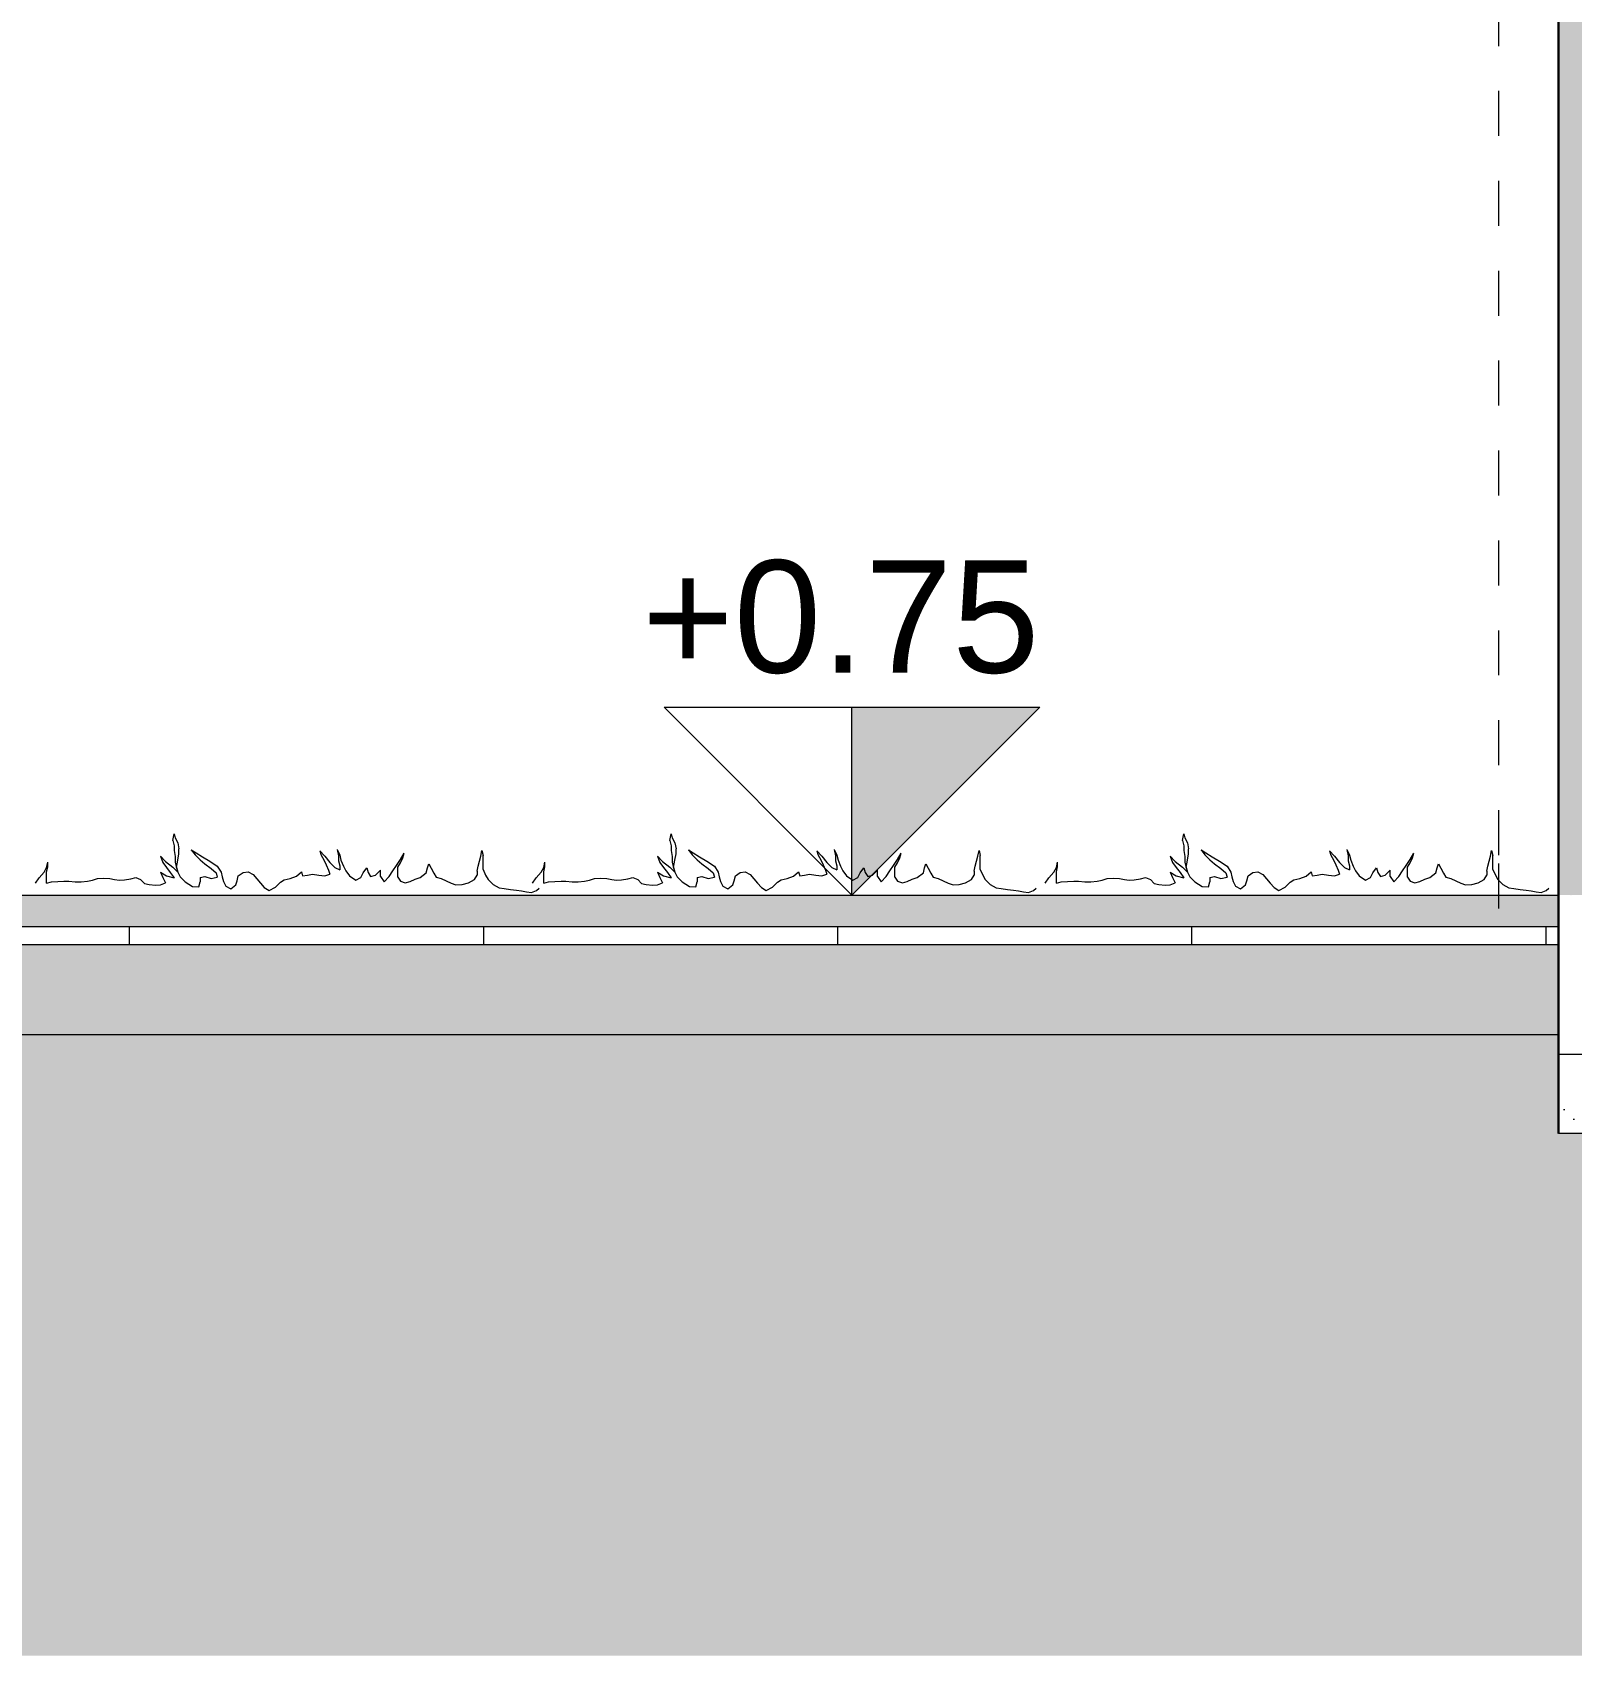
# Model space of a CAD drawing. Header units: millimetres. Extents: x -19 to 261, y -91 to 25.
# Drawn here: x 222.253 to 225.676, y -22.944 to -19.333 of the extents above; entities that cross this region are included whole.
import ezdxf

# ---------------------------------------------------------------- set-up
doc = ezdxf.new("R2010")
doc.units = ezdxf.units.MM
doc.linetypes.add('ACAD_ISO14W100_S12', pattern=[0.06, 0, -0.03, 0, -0.03])
doc.linetypes.add('TRATTEGGIATA_S4', pattern=[0.01, 0, -0.01])
doc.layers.add('XR$3$STANDARD_1', color=7, linetype='Continuous', lineweight=18, true_color=0x000000)
doc.styles.add('ARIAL', font='arial.ttf')
pattern_1 = [(135, (0, 0), (-0.2828427, -0.2828427), []), (135, (-0.14142, -0.14142), (-0.2828427, -0.2828427), [0, -0.03, 0, -0.03])]
pattern_2 = [(45, (0, 0), (-14.1421, 14.1421), []), (135, (0, 0), (-14.1421, -14.1421), [])]

# ---------------------------------------------------------------- blocks, each defined once
blk = doc.blocks.new('ELEMENTO_RETINO_0')
at = {"layer": 'XR$3$STANDARD_1', "color": 18, "lineweight": 18, "true_color": 0x000000}
for p, q in [((224.8105, -21.1309), (224.8132, -21.1161)), ((224.8132, -21.1161), (224.816, -21.1251)), ((224.8105, -21.1309), (224.8132, -21.1429)), ((224.8132, -21.1429), (224.8132, -21.1531)), ((224.8132, -21.1531), (224.816, -21.1661)), ((224.816, -21.1251), (224.8215, -21.1359)), ((224.8215, -21.1359), (224.8242, -21.1495)), ((224.8242, -21.1605), (224.8242, -21.1495)), ((224.8517, -21.1517), (224.8627, -21.1583)), ((224.8517, -21.1517), (224.86, -21.1623)), ((224.8627, -21.1583), (224.8765, -21.1667)), ((225.1377, -21.1535), (225.1487, -21.1659)), ((225.1377, -21.1535), (225.1405, -21.1631)), ((225.1762, -21.1507), (225.1817, -21.1633)), ((225.1762, -21.1507), (225.179, -21.1649)), ((225.3165, -21.1727), (225.3247, -21.1591)), ((225.322, -21.1693), (225.3247, -21.1591)), ((225.4952, -21.1659), (225.498, -21.1529)), ((225.498, -21.1529), (225.5007, -21.1643)), ((224.5245, -21.2015), (224.53, -21.1911)), ((224.53, -21.1911), (224.5327, -21.1791)), ((224.53, -21.2007), (224.5327, -21.1889)), ((224.5327, -21.1889), (224.5327, -21.1791)), ((224.783, -21.1659), (224.794, -21.1777)), ((224.783, -21.1659), (224.7885, -21.1795)), ((224.7885, -21.1795), (224.7967, -21.1909)), ((224.794, -21.1777), (224.8105, -21.1901)), ((224.7967, -21.1909), (224.805, -21.2021)), ((224.8105, -21.1901), (224.8215, -21.2009)), ((224.816, -21.1661), (224.816, -21.1787)), ((224.816, -21.1787), (224.8187, -21.1913)), ((224.8187, -21.1907), (224.8215, -21.1747)), ((224.8187, -21.1907), (224.8215, -21.2015)), ((224.8187, -21.1913), (224.8215, -21.2009)), ((224.8215, -21.1747), (224.8242, -21.1605)), ((224.86, -21.1623), (224.871, -21.1737)), ((224.871, -21.1737), (224.882, -21.1827)), ((224.8765, -21.1667), (224.893, -21.1763)), ((224.882, -21.1827), (224.8957, -21.1927)), ((224.893, -21.1763), (224.9095, -21.1881)), ((224.8957, -21.1927), (224.9067, -21.2029)), ((224.9095, -21.1881), (224.9177, -21.2011)), ((225.1405, -21.1631), (225.146, -21.1739)), ((225.146, -21.1739), (225.1515, -21.1851)), ((225.1487, -21.1659), (225.1597, -21.1799)), ((225.1515, -21.1851), (225.157, -21.1965)), ((225.1597, -21.1799), (225.1707, -21.1907)), ((225.1707, -21.1907), (225.1817, -21.1963)), ((225.179, -21.1649), (225.179, -21.1757)), ((225.179, -21.1757), (225.1817, -21.1871)), ((225.1817, -21.1633), (225.1845, -21.1741)), ((225.1817, -21.1871), (225.1817, -21.1963)), ((225.1845, -21.1741), (225.19, -21.1877)), ((225.19, -21.1877), (225.1955, -21.1985)), ((225.234, -21.2027), (225.2422, -21.1917)), ((225.2422, -21.1917), (225.245, -21.2019)), ((225.3, -21.1985), (225.3082, -21.1865)), ((225.3082, -21.1865), (225.3165, -21.1727)), ((225.311, -21.1899), (225.3165, -21.1801)), ((225.311, -21.1997), (225.311, -21.1899)), ((225.3165, -21.1801), (225.322, -21.1693)), ((225.3742, -21.2029), (225.377, -21.1915)), ((225.377, -21.1915), (225.3797, -21.1825)), ((225.3797, -21.1825), (225.3852, -21.1921)), ((225.3852, -21.1921), (225.3907, -21.2033)), ((225.487, -21.1991), (225.4897, -21.1877)), ((225.4897, -21.1877), (225.4925, -21.1763)), ((225.4925, -21.1763), (225.4952, -21.1659)), ((225.5007, -21.1745), (225.5007, -21.1643)), ((225.5007, -21.1847), (225.5007, -21.1745)), ((225.5007, -21.1955), (225.5007, -21.1847)), ((225.5007, -21.1955), (225.5062, -21.2079)), ((224.5052, -21.2255), (224.5135, -21.2141)), ((224.5135, -21.2141), (224.5245, -21.2015)), ((224.53, -21.2133), (224.53, -21.2007)), ((224.53, -21.2253), (224.53, -21.2133)), ((224.53, -21.2253), (224.541, -21.2229)), ((224.541, -21.2229), (224.5547, -21.2221)), ((224.5547, -21.2221), (224.5685, -21.2215)), ((224.5685, -21.2215), (224.5795, -21.2213)), ((224.5795, -21.2213), (224.5932, -21.2225)), ((224.5932, -21.2225), (224.607, -21.2223)), ((224.607, -21.2223), (224.6207, -21.2215)), ((224.6207, -21.2215), (224.6317, -21.2191)), ((224.6317, -21.2191), (224.6427, -21.2151)), ((224.6427, -21.2151), (224.6565, -21.2143)), ((224.6565, -21.2143), (224.6702, -21.2149)), ((224.6702, -21.2149), (224.6812, -21.2175)), ((224.6812, -21.2175), (224.6922, -21.2191)), ((224.6922, -21.2191), (224.7032, -21.2185)), ((224.7032, -21.2185), (224.717, -21.2161)), ((224.717, -21.2161), (224.728, -21.2131)), ((224.728, -21.2131), (224.739, -21.2171)), ((224.739, -21.2171), (224.7472, -21.2261)), ((224.7472, -21.2261), (224.7582, -21.2287)), ((224.7582, -21.2287), (224.772, -21.2299)), ((224.772, -21.2299), (224.783, -21.2291)), ((224.783, -21.2013), (224.7967, -21.2091)), ((224.783, -21.2013), (224.7885, -21.2131)), ((224.783, -21.2291), (224.794, -21.2245)), ((224.7885, -21.2131), (224.794, -21.2245)), ((224.7967, -21.2091), (224.8132, -21.2135)), ((224.805, -21.2021), (224.8132, -21.2135)), ((224.8215, -21.2015), (224.827, -21.2117)), ((224.827, -21.2117), (224.838, -21.2229)), ((224.838, -21.2229), (224.8545, -21.2331)), ((224.8682, -21.2335), (224.871, -21.2227)), ((224.871, -21.2129), (224.882, -21.2111)), ((224.871, -21.2129), (224.871, -21.2227)), ((224.882, -21.2111), (224.8957, -21.2149)), ((224.8957, -21.2149), (224.9095, -21.2119)), ((224.9067, -21.2029), (224.9095, -21.2119)), ((224.9177, -21.2011), (224.9205, -21.2113)), ((224.9205, -21.2113), (224.9232, -21.2221)), ((224.9232, -21.2221), (224.9287, -21.2323)), ((224.9397, -21.2379), (224.9507, -21.2293)), ((224.9507, -21.2293), (224.9535, -21.2201)), ((224.9535, -21.2201), (224.9562, -21.2093)), ((224.9562, -21.2093), (224.9672, -21.2017)), ((224.9672, -21.2017), (224.9782, -21.2005)), ((224.9782, -21.2005), (224.9892, -21.2061)), ((224.9892, -21.2061), (224.9975, -21.2163)), ((224.9975, -21.2163), (225.0057, -21.2253)), ((225.0057, -21.2253), (225.014, -21.2355)), ((225.0387, -21.2347), (225.0497, -21.2237)), ((225.0497, -21.2237), (225.058, -21.2185)), ((225.058, -21.2185), (225.0717, -21.2155)), ((225.0717, -21.2155), (225.0855, -21.2097)), ((225.0855, -21.2097), (225.0965, -21.2005)), ((225.0965, -21.2005), (225.0992, -21.2095)), ((225.0992, -21.2095), (225.1102, -21.2077)), ((225.1102, -21.2077), (225.1212, -21.2059)), ((225.1212, -21.2059), (225.135, -21.2075)), ((225.135, -21.2075), (225.1487, -21.2091)), ((225.1487, -21.2091), (225.1597, -21.2057)), ((225.157, -21.1965), (225.1597, -21.2057)), ((225.1955, -21.1985), (225.2037, -21.2091)), ((225.2037, -21.2091), (225.2175, -21.2187)), ((225.2175, -21.2187), (225.2285, -21.2129)), ((225.2285, -21.2129), (225.234, -21.2027)), ((225.245, -21.2019), (225.2505, -21.2111)), ((225.2505, -21.2111), (225.2615, -21.2075)), ((225.2615, -21.2075), (225.2725, -21.1965)), ((225.2725, -21.2107), (225.2725, -21.1965)), ((225.2725, -21.2107), (225.2807, -21.2227)), ((225.2807, -21.2227), (225.2917, -21.2111)), ((225.2917, -21.2111), (225.3, -21.1985)), ((225.311, -21.2121), (225.311, -21.1997)), ((225.311, -21.2121), (225.3165, -21.2211)), ((225.3165, -21.2211), (225.3275, -21.2245)), ((225.3275, -21.2245), (225.3385, -21.2221)), ((225.3385, -21.2221), (225.3495, -21.2169)), ((225.3495, -21.2169), (225.3605, -21.2127)), ((225.3605, -21.2127), (225.3742, -21.2029)), ((225.3907, -21.2033), (225.3962, -21.2125)), ((225.3962, -21.2125), (225.4072, -21.2151)), ((225.4072, -21.2151), (225.4182, -21.2207)), ((225.4182, -21.2207), (225.4292, -21.2257)), ((225.4292, -21.2257), (225.4402, -21.2291)), ((225.4402, -21.2291), (225.454, -21.2285)), ((225.454, -21.2285), (225.4677, -21.2249)), ((225.4677, -21.2249), (225.4815, -21.2173)), ((225.4815, -21.2173), (225.487, -21.2081)), ((225.487, -21.1991), (225.487, -21.2081)), ((225.5062, -21.2079), (225.5117, -21.2171)), ((225.5117, -21.2171), (225.5227, -21.2283)), ((225.5227, -21.2283), (225.5365, -21.2357)), ((224.8545, -21.2331), (224.8682, -21.2335)), ((224.9287, -21.2323), (224.9397, -21.2379)), ((225.014, -21.2355), (225.025, -21.2421)), ((225.025, -21.2421), (225.0387, -21.2347)), ((225.5365, -21.2357), (225.5475, -21.2377)), ((225.5475, -21.2377), (225.5612, -21.2399)), ((225.5612, -21.2399), (225.575, -21.2415)), ((225.575, -21.2415), (225.586, -21.2425)), ((225.586, -21.2425), (225.597, -21.2447)), ((225.597, -21.2447), (225.608, -21.2463)), ((225.608, -21.2463), (225.619, -21.2417)), ((225.619, -21.2417), (225.6252, -21.237))]:
    blk.add_line(p, q, dxfattribs=at)
blk = doc.blocks.new('ELEMENTO_RETINO_1')
at = {"layer": 'XR$3$STANDARD_1', "color": 18, "lineweight": 18, "true_color": 0x000000}
for p, q in [((223.6705, -21.1309), (223.6732, -21.1161)), ((223.6732, -21.1161), (223.676, -21.1251)), ((223.6705, -21.1309), (223.6732, -21.1429)), ((223.6732, -21.1429), (223.6732, -21.1531)), ((223.6732, -21.1531), (223.676, -21.1661)), ((223.676, -21.1251), (223.6815, -21.1359)), ((223.6815, -21.1359), (223.6842, -21.1495)), ((223.6842, -21.1605), (223.6842, -21.1495)), ((223.7117, -21.1517), (223.7227, -21.1583)), ((223.7117, -21.1517), (223.72, -21.1623)), ((223.7227, -21.1583), (223.7365, -21.1667)), ((223.9977, -21.1535), (224.0087, -21.1659)), ((223.9977, -21.1535), (224.0005, -21.1631)), ((224.0362, -21.1507), (224.0417, -21.1633)), ((224.0362, -21.1507), (224.039, -21.1649)), ((224.1765, -21.1727), (224.1847, -21.1591)), ((224.182, -21.1693), (224.1847, -21.1591)), ((224.3552, -21.1659), (224.358, -21.1529)), ((224.358, -21.1529), (224.3607, -21.1643)), ((223.3845, -21.2015), (223.39, -21.1911)), ((223.39, -21.1911), (223.3927, -21.1791)), ((223.39, -21.2007), (223.3927, -21.1889)), ((223.3927, -21.1889), (223.3927, -21.1791)), ((223.643, -21.1659), (223.654, -21.1777)), ((223.643, -21.1659), (223.6485, -21.1795)), ((223.6485, -21.1795), (223.6567, -21.1909)), ((223.654, -21.1777), (223.6705, -21.1901)), ((223.6567, -21.1909), (223.665, -21.2021)), ((223.6705, -21.1901), (223.6815, -21.2009)), ((223.676, -21.1661), (223.676, -21.1787)), ((223.676, -21.1787), (223.6787, -21.1913)), ((223.6787, -21.1907), (223.6815, -21.1747)), ((223.6787, -21.1907), (223.6815, -21.2015)), ((223.6787, -21.1913), (223.6815, -21.2009)), ((223.6815, -21.1747), (223.6842, -21.1605)), ((223.72, -21.1623), (223.731, -21.1737)), ((223.731, -21.1737), (223.742, -21.1827)), ((223.7365, -21.1667), (223.753, -21.1763)), ((223.742, -21.1827), (223.7557, -21.1927)), ((223.753, -21.1763), (223.7695, -21.1881)), ((223.7557, -21.1927), (223.7667, -21.2029)), ((223.7695, -21.1881), (223.7777, -21.2011)), ((224.0005, -21.1631), (224.006, -21.1739)), ((224.006, -21.1739), (224.0115, -21.1851)), ((224.0087, -21.1659), (224.0197, -21.1799)), ((224.0115, -21.1851), (224.017, -21.1965)), ((224.0197, -21.1799), (224.0307, -21.1907)), ((224.0307, -21.1907), (224.0417, -21.1963)), ((224.039, -21.1649), (224.039, -21.1757)), ((224.039, -21.1757), (224.0417, -21.1871)), ((224.0417, -21.1633), (224.0445, -21.1741)), ((224.0417, -21.1871), (224.0417, -21.1963)), ((224.0445, -21.1741), (224.05, -21.1877)), ((224.05, -21.1877), (224.0555, -21.1985)), ((224.094, -21.2027), (224.1022, -21.1917)), ((224.1022, -21.1917), (224.105, -21.2019)), ((224.16, -21.1985), (224.1682, -21.1865)), ((224.1682, -21.1865), (224.1765, -21.1727)), ((224.171, -21.1899), (224.1765, -21.1801)), ((224.171, -21.1997), (224.171, -21.1899)), ((224.1765, -21.1801), (224.182, -21.1693)), ((224.2342, -21.2029), (224.237, -21.1915)), ((224.237, -21.1915), (224.2397, -21.1825)), ((224.2397, -21.1825), (224.2452, -21.1921)), ((224.2452, -21.1921), (224.2507, -21.2033)), ((224.347, -21.1991), (224.3497, -21.1877)), ((224.3497, -21.1877), (224.3525, -21.1763)), ((224.3525, -21.1763), (224.3552, -21.1659)), ((224.3607, -21.1745), (224.3607, -21.1643)), ((224.3607, -21.1847), (224.3607, -21.1745)), ((224.3607, -21.1955), (224.3607, -21.1847)), ((224.3607, -21.1955), (224.3662, -21.2079)), ((223.3652, -21.2255), (223.3735, -21.2141)), ((223.3735, -21.2141), (223.3845, -21.2015)), ((223.39, -21.2133), (223.39, -21.2007)), ((223.39, -21.2253), (223.39, -21.2133)), ((223.39, -21.2253), (223.401, -21.2229)), ((223.401, -21.2229), (223.4147, -21.2221)), ((223.4147, -21.2221), (223.4285, -21.2215)), ((223.4285, -21.2215), (223.4395, -21.2213)), ((223.4395, -21.2213), (223.4532, -21.2225)), ((223.4532, -21.2225), (223.467, -21.2223)), ((223.467, -21.2223), (223.4807, -21.2215)), ((223.4807, -21.2215), (223.4917, -21.2191)), ((223.4917, -21.2191), (223.5027, -21.2151)), ((223.5027, -21.2151), (223.5165, -21.2143)), ((223.5165, -21.2143), (223.5302, -21.2149)), ((223.5302, -21.2149), (223.5412, -21.2175)), ((223.5412, -21.2175), (223.5522, -21.2191)), ((223.5522, -21.2191), (223.5632, -21.2185)), ((223.5632, -21.2185), (223.577, -21.2161)), ((223.577, -21.2161), (223.588, -21.2131)), ((223.588, -21.2131), (223.599, -21.2171)), ((223.599, -21.2171), (223.6072, -21.2261)), ((223.6072, -21.2261), (223.6182, -21.2287)), ((223.6182, -21.2287), (223.632, -21.2299)), ((223.632, -21.2299), (223.643, -21.2291)), ((223.643, -21.2013), (223.6567, -21.2091)), ((223.643, -21.2013), (223.6485, -21.2131)), ((223.643, -21.2291), (223.654, -21.2245)), ((223.6485, -21.2131), (223.654, -21.2245)), ((223.6567, -21.2091), (223.6732, -21.2135)), ((223.665, -21.2021), (223.6732, -21.2135)), ((223.6815, -21.2015), (223.687, -21.2117)), ((223.687, -21.2117), (223.698, -21.2229)), ((223.698, -21.2229), (223.7145, -21.2331)), ((223.7282, -21.2335), (223.731, -21.2227)), ((223.731, -21.2129), (223.742, -21.2111)), ((223.731, -21.2129), (223.731, -21.2227)), ((223.742, -21.2111), (223.7557, -21.2149)), ((223.7557, -21.2149), (223.7695, -21.2119)), ((223.7667, -21.2029), (223.7695, -21.2119)), ((223.7777, -21.2011), (223.7805, -21.2113)), ((223.7805, -21.2113), (223.7832, -21.2221)), ((223.7832, -21.2221), (223.7887, -21.2323)), ((223.7997, -21.2379), (223.8107, -21.2293)), ((223.8107, -21.2293), (223.8135, -21.2201)), ((223.8135, -21.2201), (223.8162, -21.2093)), ((223.8162, -21.2093), (223.8272, -21.2017)), ((223.8272, -21.2017), (223.8382, -21.2005)), ((223.8382, -21.2005), (223.8492, -21.2061)), ((223.8492, -21.2061), (223.8575, -21.2163)), ((223.8575, -21.2163), (223.8657, -21.2253)), ((223.8657, -21.2253), (223.874, -21.2355)), ((223.8987, -21.2347), (223.9097, -21.2237)), ((223.9097, -21.2237), (223.918, -21.2185)), ((223.918, -21.2185), (223.9317, -21.2155)), ((223.9317, -21.2155), (223.9455, -21.2097)), ((223.9455, -21.2097), (223.9565, -21.2005)), ((223.9565, -21.2005), (223.9592, -21.2095)), ((223.9592, -21.2095), (223.9702, -21.2077)), ((223.9702, -21.2077), (223.9812, -21.2059)), ((223.9812, -21.2059), (223.995, -21.2075)), ((223.995, -21.2075), (224.0087, -21.2091)), ((224.0087, -21.2091), (224.0197, -21.2057)), ((224.017, -21.1965), (224.0197, -21.2057)), ((224.0555, -21.1985), (224.0637, -21.2091)), ((224.0637, -21.2091), (224.0775, -21.2187)), ((224.0775, -21.2187), (224.0885, -21.2129)), ((224.0885, -21.2129), (224.094, -21.2027)), ((224.105, -21.2019), (224.1105, -21.2111)), ((224.1105, -21.2111), (224.1215, -21.2075)), ((224.1215, -21.2075), (224.1325, -21.1965)), ((224.1325, -21.2107), (224.1325, -21.1965)), ((224.1325, -21.2107), (224.1407, -21.2227)), ((224.1407, -21.2227), (224.1517, -21.2111)), ((224.1517, -21.2111), (224.16, -21.1985)), ((224.171, -21.2121), (224.171, -21.1997)), ((224.171, -21.2121), (224.1765, -21.2211)), ((224.1765, -21.2211), (224.1875, -21.2245)), ((224.1875, -21.2245), (224.1985, -21.2221)), ((224.1985, -21.2221), (224.2095, -21.2169)), ((224.2095, -21.2169), (224.2205, -21.2127)), ((224.2205, -21.2127), (224.2342, -21.2029)), ((224.2507, -21.2033), (224.2562, -21.2125)), ((224.2562, -21.2125), (224.2672, -21.2151)), ((224.2672, -21.2151), (224.2782, -21.2207)), ((224.2782, -21.2207), (224.2892, -21.2257)), ((224.2892, -21.2257), (224.3002, -21.2291)), ((224.3002, -21.2291), (224.314, -21.2285)), ((224.314, -21.2285), (224.3277, -21.2249)), ((224.3277, -21.2249), (224.3415, -21.2173)), ((224.3415, -21.2173), (224.347, -21.2081)), ((224.347, -21.1991), (224.347, -21.2081)), ((224.3662, -21.2079), (224.3717, -21.2171)), ((224.3717, -21.2171), (224.3827, -21.2283)), ((224.3827, -21.2283), (224.3965, -21.2357)), ((223.7145, -21.2331), (223.7282, -21.2335)), ((223.7887, -21.2323), (223.7997, -21.2379)), ((223.874, -21.2355), (223.885, -21.2421)), ((223.885, -21.2421), (223.8987, -21.2347)), ((224.3965, -21.2357), (224.4075, -21.2377)), ((224.4075, -21.2377), (224.4212, -21.2399)), ((224.4212, -21.2399), (224.435, -21.2415)), ((224.435, -21.2415), (224.446, -21.2425)), ((224.446, -21.2425), (224.457, -21.2447)), ((224.457, -21.2447), (224.468, -21.2463)), ((224.468, -21.2463), (224.479, -21.2417)), ((224.479, -21.2417), (224.4852, -21.237))]:
    blk.add_line(p, q, dxfattribs=at)
blk = doc.blocks.new('ELEMENTO_RETINO_2')
at = {"layer": 'XR$3$STANDARD_1', "color": 18, "lineweight": 18, "true_color": 0x000000}
for p, q in [((222.5652, -21.1309), (222.5679, -21.1161)), ((222.5679, -21.1161), (222.5707, -21.1251)), ((222.5652, -21.1309), (222.5679, -21.1429)), ((222.5679, -21.1429), (222.5679, -21.1531)), ((222.5679, -21.1531), (222.5707, -21.1661)), ((222.5707, -21.1251), (222.5762, -21.1359)), ((222.5762, -21.1359), (222.5789, -21.1495)), ((222.5789, -21.1605), (222.5789, -21.1495)), ((222.6064, -21.1517), (222.6174, -21.1583)), ((222.6064, -21.1517), (222.6147, -21.1623)), ((222.6174, -21.1583), (222.6312, -21.1667)), ((222.8924, -21.1535), (222.9034, -21.1659)), ((222.8924, -21.1535), (222.8952, -21.1631)), ((222.9309, -21.1507), (222.9364, -21.1633)), ((222.9309, -21.1507), (222.9337, -21.1649)), ((223.0712, -21.1727), (223.0794, -21.1591)), ((223.0767, -21.1693), (223.0794, -21.1591)), ((223.2499, -21.1659), (223.2527, -21.1529)), ((223.2527, -21.1529), (223.2554, -21.1643)), ((222.2792, -21.2015), (222.2847, -21.1911)), ((222.2847, -21.1911), (222.2874, -21.1791)), ((222.2847, -21.2007), (222.2874, -21.1889)), ((222.2874, -21.1889), (222.2874, -21.1791)), ((222.5377, -21.1659), (222.5487, -21.1777)), ((222.5377, -21.1659), (222.5432, -21.1795)), ((222.5432, -21.1795), (222.5514, -21.1909)), ((222.5487, -21.1777), (222.5652, -21.1901)), ((222.5514, -21.1909), (222.5597, -21.2021)), ((222.5652, -21.1901), (222.5762, -21.2009)), ((222.5707, -21.1661), (222.5707, -21.1787)), ((222.5707, -21.1787), (222.5734, -21.1913)), ((222.5734, -21.1907), (222.5762, -21.1747)), ((222.5734, -21.1907), (222.5762, -21.2015)), ((222.5734, -21.1913), (222.5762, -21.2009)), ((222.5762, -21.1747), (222.5789, -21.1605)), ((222.6147, -21.1623), (222.6257, -21.1737)), ((222.6257, -21.1737), (222.6367, -21.1827)), ((222.6312, -21.1667), (222.6477, -21.1763)), ((222.6367, -21.1827), (222.6504, -21.1927)), ((222.6477, -21.1763), (222.6642, -21.1881)), ((222.6504, -21.1927), (222.6614, -21.2029)), ((222.6642, -21.1881), (222.6724, -21.2011)), ((222.8952, -21.1631), (222.9007, -21.1739)), ((222.9007, -21.1739), (222.9062, -21.1851)), ((222.9034, -21.1659), (222.9144, -21.1799)), ((222.9062, -21.1851), (222.9117, -21.1965)), ((222.9144, -21.1799), (222.9254, -21.1907)), ((222.9254, -21.1907), (222.9364, -21.1963)), ((222.9337, -21.1649), (222.9337, -21.1757)), ((222.9337, -21.1757), (222.9364, -21.1871)), ((222.9364, -21.1633), (222.9392, -21.1741)), ((222.9364, -21.1871), (222.9364, -21.1963)), ((222.9392, -21.1741), (222.9447, -21.1877)), ((222.9447, -21.1877), (222.9502, -21.1985)), ((222.9887, -21.2027), (222.9969, -21.1917)), ((222.9969, -21.1917), (222.9997, -21.2019)), ((223.0547, -21.1985), (223.0629, -21.1865)), ((223.0629, -21.1865), (223.0712, -21.1727)), ((223.0657, -21.1899), (223.0712, -21.1801)), ((223.0657, -21.1997), (223.0657, -21.1899)), ((223.0712, -21.1801), (223.0767, -21.1693)), ((223.1289, -21.2029), (223.1317, -21.1915)), ((223.1317, -21.1915), (223.1344, -21.1825)), ((223.1344, -21.1825), (223.1399, -21.1921)), ((223.1399, -21.1921), (223.1454, -21.2033)), ((223.2417, -21.1991), (223.2444, -21.1877)), ((223.2444, -21.1877), (223.2472, -21.1763)), ((223.2472, -21.1763), (223.2499, -21.1659)), ((223.2554, -21.1745), (223.2554, -21.1643)), ((223.2554, -21.1847), (223.2554, -21.1745)), ((223.2554, -21.1955), (223.2554, -21.1847)), ((223.2554, -21.1955), (223.2609, -21.2079)), ((222.2599, -21.2255), (222.2682, -21.2141)), ((222.2682, -21.2141), (222.2792, -21.2015)), ((222.2847, -21.2133), (222.2847, -21.2007)), ((222.2847, -21.2253), (222.2847, -21.2133)), ((222.2847, -21.2253), (222.2957, -21.2229)), ((222.2957, -21.2229), (222.3094, -21.2221)), ((222.3094, -21.2221), (222.3232, -21.2215)), ((222.3232, -21.2215), (222.3342, -21.2213)), ((222.3342, -21.2213), (222.3479, -21.2225)), ((222.3479, -21.2225), (222.3617, -21.2223)), ((222.3617, -21.2223), (222.3754, -21.2215)), ((222.3754, -21.2215), (222.3864, -21.2191)), ((222.3864, -21.2191), (222.3974, -21.2151)), ((222.3974, -21.2151), (222.4112, -21.2143)), ((222.4112, -21.2143), (222.4249, -21.2149)), ((222.4249, -21.2149), (222.4359, -21.2175)), ((222.4359, -21.2175), (222.4469, -21.2191)), ((222.4469, -21.2191), (222.4579, -21.2185)), ((222.4579, -21.2185), (222.4717, -21.2161)), ((222.4717, -21.2161), (222.4827, -21.2131)), ((222.4827, -21.2131), (222.4937, -21.2171)), ((222.4937, -21.2171), (222.5019, -21.2261)), ((222.5019, -21.2261), (222.5129, -21.2287)), ((222.5129, -21.2287), (222.5267, -21.2299)), ((222.5267, -21.2299), (222.5377, -21.2291)), ((222.5377, -21.2013), (222.5514, -21.2091)), ((222.5377, -21.2013), (222.5432, -21.2131)), ((222.5377, -21.2291), (222.5487, -21.2245)), ((222.5432, -21.2131), (222.5487, -21.2245)), ((222.5514, -21.2091), (222.5679, -21.2135)), ((222.5597, -21.2021), (222.5679, -21.2135)), ((222.5762, -21.2015), (222.5817, -21.2117)), ((222.5817, -21.2117), (222.5927, -21.2229)), ((222.5927, -21.2229), (222.6092, -21.2331)), ((222.6229, -21.2335), (222.6257, -21.2227)), ((222.6257, -21.2129), (222.6367, -21.2111)), ((222.6257, -21.2129), (222.6257, -21.2227)), ((222.6367, -21.2111), (222.6504, -21.2149)), ((222.6504, -21.2149), (222.6642, -21.2119)), ((222.6614, -21.2029), (222.6642, -21.2119)), ((222.6724, -21.2011), (222.6752, -21.2113)), ((222.6752, -21.2113), (222.6779, -21.2221)), ((222.6779, -21.2221), (222.6834, -21.2323)), ((222.6944, -21.2379), (222.7054, -21.2293)), ((222.7054, -21.2293), (222.7082, -21.2201)), ((222.7082, -21.2201), (222.7109, -21.2093)), ((222.7109, -21.2093), (222.7219, -21.2017)), ((222.7219, -21.2017), (222.7329, -21.2005)), ((222.7329, -21.2005), (222.7439, -21.2061)), ((222.7439, -21.2061), (222.7522, -21.2163)), ((222.7522, -21.2163), (222.7604, -21.2253)), ((222.7604, -21.2253), (222.7687, -21.2355)), ((222.7934, -21.2347), (222.8044, -21.2237)), ((222.8044, -21.2237), (222.8127, -21.2185)), ((222.8127, -21.2185), (222.8264, -21.2155)), ((222.8264, -21.2155), (222.8402, -21.2097)), ((222.8402, -21.2097), (222.8512, -21.2005)), ((222.8512, -21.2005), (222.8539, -21.2095)), ((222.8539, -21.2095), (222.8649, -21.2077)), ((222.8649, -21.2077), (222.8759, -21.2059)), ((222.8759, -21.2059), (222.8897, -21.2075)), ((222.8897, -21.2075), (222.9034, -21.2091)), ((222.9034, -21.2091), (222.9144, -21.2057)), ((222.9117, -21.1965), (222.9144, -21.2057)), ((222.9502, -21.1985), (222.9584, -21.2091)), ((222.9584, -21.2091), (222.9722, -21.2187)), ((222.9722, -21.2187), (222.9832, -21.2129)), ((222.9832, -21.2129), (222.9887, -21.2027)), ((222.9997, -21.2019), (223.0052, -21.2111)), ((223.0052, -21.2111), (223.0162, -21.2075)), ((223.0162, -21.2075), (223.0272, -21.1965)), ((223.0272, -21.2107), (223.0272, -21.1965)), ((223.0272, -21.2107), (223.0354, -21.2227)), ((223.0354, -21.2227), (223.0464, -21.2111)), ((223.0464, -21.2111), (223.0547, -21.1985)), ((223.0657, -21.2121), (223.0657, -21.1997)), ((223.0657, -21.2121), (223.0712, -21.2211)), ((223.0712, -21.2211), (223.0822, -21.2245)), ((223.0822, -21.2245), (223.0932, -21.2221)), ((223.0932, -21.2221), (223.1042, -21.2169)), ((223.1042, -21.2169), (223.1152, -21.2127)), ((223.1152, -21.2127), (223.1289, -21.2029)), ((223.1454, -21.2033), (223.1509, -21.2125)), ((223.1509, -21.2125), (223.1619, -21.2151)), ((223.1619, -21.2151), (223.1729, -21.2207)), ((223.1729, -21.2207), (223.1839, -21.2257)), ((223.1839, -21.2257), (223.1949, -21.2291)), ((223.1949, -21.2291), (223.2087, -21.2285)), ((223.2087, -21.2285), (223.2224, -21.2249)), ((223.2224, -21.2249), (223.2362, -21.2173)), ((223.2362, -21.2173), (223.2417, -21.2081)), ((223.2417, -21.1991), (223.2417, -21.2081)), ((223.2609, -21.2079), (223.2664, -21.2171)), ((223.2664, -21.2171), (223.2774, -21.2283)), ((223.2774, -21.2283), (223.2912, -21.2357)), ((222.6092, -21.2331), (222.6229, -21.2335)), ((222.6834, -21.2323), (222.6944, -21.2379)), ((222.7687, -21.2355), (222.7797, -21.2421)), ((222.7797, -21.2421), (222.7934, -21.2347)), ((223.2912, -21.2357), (223.3022, -21.2377)), ((223.3022, -21.2377), (223.3159, -21.2399)), ((223.3159, -21.2399), (223.3297, -21.2415)), ((223.3297, -21.2415), (223.3407, -21.2425)), ((223.3407, -21.2425), (223.3517, -21.2447)), ((223.3517, -21.2447), (223.3627, -21.2463)), ((223.3627, -21.2463), (223.3737, -21.2417)), ((223.3737, -21.2417), (223.3799, -21.237))]:
    blk.add_line(p, q, dxfattribs=at)

msp = doc.modelspace()

# ---------------------------------------------------------------- hatches: boundary and pattern name
at = {"layer": 'XR$3$STANDARD_1', "linetype": 'TRATTEGGIATA_S4', "lineweight": 5, "true_color": 0xadadad}
msp.add_hatch(color=253, dxfattribs=at).paths.add_polyline_path([(226.5053, -20.7683), (226.509, -20.77), (226.5053, -20.7616), (226.5009, -20.7512), (226.4986, -20.7408), (226.4957, -20.7296), (226.4942, -20.7184), (226.4927, -20.705), (226.4912, -20.6909), (226.4938, -20.6617), (226.4718, -20.6604), (226.4577, -20.6596), (226.445, -20.6596), (226.4301, -20.6581), (226.4115, -20.6552), (226.3929, -20.6537), (226.3803, -20.6499), (226.3654, -20.6432), (226.355, -20.6395), (226.3371, -20.6336), (226.3177, -20.6291), (226.3021, -20.6231), (226.2909, -20.6179), (226.279, -20.609), (226.2716, -20.5963), (226.2738, -20.5859), (226.2753, -20.5748), (226.2775, -20.5584), (226.2805, -20.5465), (226.285, -20.5234), (226.2872, -20.51), (226.2909, -20.4944), (226.2947, -20.4772), (226.2984, -20.4631), (226.3006, -20.4512), (226.3036, -20.4408), (226.3073, -20.4303), (226.314, -20.4125), (226.3177, -20.3998), (226.3207, -20.3894), (226.3282, -20.3656), (226.3326, -20.3485), (226.3371, -20.3336), (226.3408, -20.3224), (226.3453, -20.3068), (226.3505, -20.2919), (226.3557, -20.2777), (226.3594, -20.2666), (226.3617, -20.2547), (226.3631, -20.2427), (226.3631, -20.2271), (226.3527, -20.2167), (226.3497, -20.2055), (226.3505, -20.1936), (226.3512, -20.1795), (226.3535, -20.1579), (226.355, -20.143), (226.3572, -20.1259), (226.3594, -20.1117), (226.3624, -20.1006), (226.3661, -20.079), (226.3684, -20.0648), (226.3691, -20.0544), (226.3728, -20.0373), (226.3751, -20.0209), (226.3758, -20.0105), (226.3773, -19.9993), (226.3788, -19.9867), (226.3825, -19.9725), (226.3847, -19.9613), (226.3899, -19.9412), (226.3929, -19.9301), (226.3959, -19.9182), (226.4004, -19.9003), (226.4048, -19.8817), (226.4078, -19.8698), (226.4123, -19.8519), (226.4145, -19.837), (226.4182, -19.8244), (226.4234, -19.8058), (226.4294, -19.7886), (226.4331, -19.7752), (226.4398, -19.7641), (226.4473, -19.7499), (226.4577, -19.7417), (226.4696, -19.7403), (226.48, -19.7388), (226.4919, -19.7358), (226.5038, -19.7239), (226.515, -19.7135), (226.5269, -19.7053), (226.5254, -19.6948), (226.5292, -19.6837), (226.5418, -19.6755), (226.5493, -19.6621), (226.553, -19.6457), (226.5522, -19.6316), (226.5507, -19.6182), (226.55, -19.6025), (226.5493, -19.5921), (226.5507, -19.5802), (226.553, -19.5653), (226.5559, -19.5527), (226.5597, -19.5393), (226.5641, -19.5259), (226.5694, -19.5132), (226.5753, -19.5028), (226.5872, -19.4879), (226.5976, -19.4804), (226.6103, -19.4737), (226.6244, -19.4723), (226.6356, -19.4775), (226.6483, -19.4775), (226.6602, -19.4782), (226.6721, -19.479), (226.6855, -19.4819), (226.6981, -19.4834), (226.7123, -19.4857), (226.7234, -19.4879), (226.7339, -19.4946), (226.7421, -19.5058), (226.7495, -19.5214), (226.7547, -19.534), (226.7614, -19.5489), (226.7659, -19.5616), (226.7696, -19.575), (226.7718, -19.5862), (226.7733, -19.6085), (226.7733, -19.6189), (226.7718, -19.6338), (226.7696, -19.6457), (226.7666, -19.6591), (226.7637, -19.671), (226.7614, -19.6822), (226.7763, -19.6911), (226.7912, -19.6971), (226.8038, -19.6993), (226.8172, -19.6978), (226.8158, -19.709), (226.8098, -19.7194), (226.7972, -19.7313), (226.7972, -19.7455), (226.8091, -19.7574), (226.821, -19.7693), (226.8307, -19.7827), (226.8344, -19.7983), (226.8366, -19.8132), (226.8388, -19.8296), (226.8426, -19.8452), (226.8433, -19.8594), (226.8455, -19.872), (226.8463, -19.8847), (226.847, -19.8996), (226.8478, -19.9182), (226.8515, -19.9308), (226.8522, -19.9427), (226.8522, -19.974), (226.85, -19.9881), (226.8478, -20.0008), (226.8463, -20.0172), (226.8463, -20.0291), (226.847, -20.041), (226.85, -20.0529), (226.853, -20.0648), (226.8537, -20.0767), (226.8545, -20.0939), (226.8545, -20.1288), (226.8552, -20.1422), (226.8567, -20.1549), (226.8567, -20.169), (226.8537, -20.1914), (226.8493, -20.204), (226.8448, -20.2167), (226.8396, -20.2279), (226.8277, -20.2279), (226.8172, -20.2241), (226.8149, -20.2279), (226.802, -20.2279), (226.8292, -20.2569), (226.8381, -20.2681), (226.8396, -20.2829), (226.8381, -20.2941), (226.8329, -20.306), (226.8247, -20.3164), (226.8128, -20.3261), (226.8016, -20.3269), (226.7766, -20.3173), (226.783, -20.3492), (226.7837, -20.3619), (226.7837, -20.373), (226.783, -20.3924), (226.783, -20.4058), (226.7837, -20.4169), (226.7852, -20.4303), (226.789, -20.4422), (226.7934, -20.4571), (226.7964, -20.4757), (226.7986, -20.4877), (226.8046, -20.504), (226.8098, -20.5234), (226.8128, -20.5398), (226.8158, -20.5591), (226.8165, -20.5762), (226.8195, -20.5956), (226.8225, -20.6112), (226.8262, -20.6217), (226.8299, -20.6343), (226.8195, -20.6388), (226.8076, -20.6373), (226.7949, -20.638), (226.7785, -20.644), (226.7651, -20.6522), (226.7525, -20.6604), (226.7413, -20.6626), (226.732, -20.624), (226.7115, -20.6753), (226.7078, -20.6872), (226.7071, -20.6983), (226.7071, -20.7102), (226.7108, -20.7296), (226.713, -20.7452), (226.7138, -20.7557), (226.7145, -20.7661), (226.7197, -20.7817), (226.7197, -20.7959), (226.7212, -20.8122), (226.7212, -20.8286), (226.7197, -20.839), (226.719, -20.8547), (226.7167, -20.871), (226.7138, -20.8852), (226.7123, -20.8956), (226.7101, -20.912), (226.7071, -20.9284), (226.7026, -20.9433), (226.6989, -20.9581), (226.6959, -20.973), (226.6914, -20.9864), (226.6899, -20.9976), (226.6899, -21.014), (226.6937, -21.0274), (226.6967, -21.0385), (226.7004, -21.049), (226.7071, -21.0624), (226.713, -21.0728), (226.7227, -21.0869), (226.7287, -21.0973), (226.7354, -21.11), (226.7443, -21.1234), (226.7502, -21.1346), (226.7569, -21.1487), (226.7622, -21.1621), (226.7659, -21.1725), (226.7689, -21.1889), (226.7696, -21.2001), (226.7651, -21.2105), (226.7547, -21.2157), (226.7406, -21.2187), (226.7294, -21.2098), (226.7234, -21.1978), (226.7167, -21.183), (226.7078, -21.1725), (226.6974, -21.1606), (226.6855, -21.1487), (226.6743, -21.1368), (226.6691, -21.1264), (226.6639, -21.1145), (226.6602, -21.1033), (226.6564, -21.0906), (226.652, -21.0795), (226.6483, -21.0683), (226.6438, -21.0579), (226.6393, -21.0415), (226.6378, -21.0417), (226.6393, -21.0549), (226.6408, -21.0676), (226.6423, -21.081), (226.6438, -21.0966), (226.6453, -21.1093), (226.646, -21.1219), (226.6483, -21.1338), (226.6505, -21.145), (226.6535, -21.1621), (226.6512, -21.1733), (226.6453, -21.1867), (226.6326, -21.1993), (226.6222, -21.206), (226.6081, -21.2172), (226.5976, -21.2254), (226.585, -21.2321), (226.5731, -21.2351), (226.5612, -21.2261), (226.553, -21.215), (226.5552, -21.2045), (226.5612, -21.1941), (226.5694, -21.18), (226.5753, -21.1696), (226.5842, -21.1584), (226.5902, -21.1472), (226.5969, -21.1279), (226.5976, -21.1174), (226.5984, -21.107), (226.5984, -21.0862), (226.5976, -21.0735), (226.5932, -21.0594), (226.5902, -21.0467), (226.5865, -21.0341), (226.5835, -21.0229), (226.5798, -21.0102), (226.5761, -20.9983), (226.5733, -20.9853), (226.5701, -21.0043), (226.5701, -21.0289), (226.5671, -21.046), (226.5641, -21.0579), (226.5612, -21.0683), (226.5559, -21.0839), (226.5493, -21.107), (226.5485, -21.1204), (226.55, -21.1361), (226.5478, -21.1472), (226.5448, -21.1606), (226.544, -21.171), (226.5433, -21.1844), (226.5426, -21.1964), (226.5426, -21.2068), (226.5388, -21.2269), (226.5388, -21.2395), (226.5351, -21.2522), (227.3885, -21.2522), (227.3767, -21.2487), (227.3656, -21.2355), (227.3614, -21.2203), (227.3677, -21.2036), (227.3725, -21.1911), (227.3767, -21.1765), (227.3802, -21.1654), (227.3809, -21.148), (227.3781, -21.1342), (227.3767, -21.1203), (227.3767, -21.1092), (227.3774, -21.0974), (227.3774, -21.0765), (227.3781, -21.0578), (227.3781, -21.0266), (227.3788, -21.0106), (227.3795, -20.9918), (227.3802, -20.9731), (227.3802, -20.9057), (227.3809, -20.8842), (227.3809, -20.8474), (227.3795, -20.828), (227.3795, -20.8162), (227.3788, -20.8023), (227.3774, -20.7891), (227.3767, -20.7752), (227.3753, -20.7523), (227.3753, -20.7391), (227.3746, -20.7238), (227.3732, -20.7072), (227.3725, -20.6919), (227.3711, -20.6739), (227.3697, -20.6628), (227.3677, -20.6503), (227.3663, -20.6315), (227.3635, -20.6197), (227.3586, -20.601), (227.3552, -20.5801), (227.3524, -20.5676), (227.351, -20.5558), (227.3482, -20.5419), (227.3475, -20.5288), (227.3448, -20.5135), (227.3441, -20.5017), (227.3434, -20.485), (227.342, -20.4642), (227.3406, -20.4517), (227.3385, -20.4329), (227.3309, -20.4441), (227.3274, -20.4552), (227.326, -20.467), (227.3239, -20.4822), (227.3225, -20.4961), (227.3205, -20.5114), (227.3184, -20.5274), (227.317, -20.5475), (227.317, -20.5933), (227.3156, -20.6225), (227.3184, -20.6371), (227.3205, -20.6523), (227.3121, -20.6662), (227.3191, -20.6787), (227.3184, -20.6898), (227.3114, -20.7037), (227.3121, -20.7155), (227.317, -20.7343), (227.3205, -20.7523), (227.3225, -20.7662), (227.3225, -20.787), (227.3239, -20.8072), (227.3281, -20.819), (227.3357, -20.8301), (227.3482, -20.846), (227.3524, -20.8599), (227.3545, -20.8801), (227.3545, -20.8939), (227.351, -20.9085), (227.3461, -20.9252), (227.342, -20.9377), (227.3392, -20.9488), (227.3378, -20.9627), (227.3378, -20.9793), (227.3399, -20.9974), (227.3399, -21.0085), (227.3385, -21.0224), (227.3316, -21.0377), (227.3205, -21.0509), (227.308, -21.064), (227.2969, -21.0752), (227.2837, -21.0786), (227.2705, -21.0738), (227.2573, -21.0696), (227.2517, -21.0543), (227.2483, -21.039), (227.2469, -21.0224), (227.2469, -21.0057), (227.2462, -20.9911), (227.2469, -20.9766), (227.2483, -20.9599), (227.251, -20.9481), (227.2531, -20.9356), (227.258, -20.9182), (227.2615, -20.9044), (227.2621, -20.8849), (227.2628, -20.871), (227.2621, -20.8585), (227.2545, -20.8426), (227.2476, -20.8308), (227.2399, -20.819), (227.2323, -20.8044), (227.224, -20.7919), (227.2135, -20.7745), (227.2031, -20.7565), (227.1969, -20.7447), (227.1879, -20.7252), (227.1809, -20.7058), (227.1747, -20.6919), (227.1636, -20.6829), (227.1594, -20.6669), (227.1552, -20.6454), (227.1531, -20.6315), (227.1524, -20.6148), (227.1524, -20.5961), (227.1531, -20.5787), (227.1531, -20.5642), (227.1524, -20.544), (227.1504, -20.5294), (227.1504, -20.5142), (227.1497, -20.492), (227.1483, -20.4732), (227.1476, -20.4614), (227.1469, -20.4503), (227.1448, -20.4357), (227.1337, -20.4267), (227.1302, -20.4392), (227.1295, -20.451), (227.1177, -20.4385), (227.108, -20.4239), (227.1011, -20.4093), (227.1004, -20.3927), (227.1004, -20.3191), (227.0962, -20.2976), (227.092, -20.2795), (227.0893, -20.2649), (227.0865, -20.2538), (227.0844, -20.242), (227.083, -20.2247), (227.0823, -20.2129), (227.0823, -20.1816), (227.0837, -20.165), (227.0851, -20.1538), (227.0865, -20.1393), (227.0886, -20.1191), (227.09, -20.1004), (227.0927, -20.0858), (227.0948, -20.0698), (227.0976, -20.0587), (227.1011, -20.0379), (227.1038, -20.0199), (227.1045, -20.0087), (227.1073, -19.9872), (227.1094, -19.9733), (227.1122, -19.9567), (227.117, -19.9365), (227.1191, -19.9233), (227.1212, -19.9102), (227.1233, -19.8935), (227.1254, -19.8817), (227.1281, -19.8671), (227.1302, -19.8504), (227.1316, -19.8373), (227.1351, -19.822), (227.1379, -19.8067), (227.1413, -19.7907), (227.1448, -19.7776), (227.1511, -19.7595), (227.1622, -19.747), (227.1747, -19.7373), (227.1885, -19.7317), (227.2045, -19.7283), (227.2212, -19.7255), (227.2392, -19.722), (227.2524, -19.7185), (227.2684, -19.7151), (227.2809, -19.7123), (227.2927, -19.7012), (227.2982, -19.6894), (227.2864, -19.6852), (227.2753, -19.6894), (227.2601, -19.6928), (227.2469, -19.6942), (227.2385, -19.6824), (227.2351, -19.6699), (227.233, -19.6588), (227.226, -19.647), (227.2226, -19.6324), (227.2101, -19.6227), (227.2073, -19.6088), (227.2073, -19.595), (227.2108, -19.5838), (227.2156, -19.572), (227.2163, -19.5589), (227.217, -19.5471), (227.2212, -19.5346), (227.226, -19.5228), (227.226, -19.5109), (227.2226, -19.4985), (227.2219, -19.486), (227.2233, -19.4748), (227.2344, -19.4686), (227.2476, -19.463), (227.2587, -19.4623), (227.2656, -19.4603), (227.3003, -19.4526), (227.3114, -19.4471), (227.3246, -19.4415), (227.3475, -19.4415), (227.3607, -19.4485), (227.3725, -19.4596), (227.3864, -19.4748), (227.4024, -19.4915), (227.4107, -19.5089), (227.4149, -19.5214), (227.417, -19.5373), (227.4177, -19.5491), (227.4177, -19.5602), (227.417, -19.5727), (227.4121, -19.5852), (227.4045, -19.5984), (227.4024, -19.613), (227.4038, -19.6255), (227.4079, -19.6408), (227.41, -19.654), (227.4218, -19.6637), (227.4302, -19.6748), (227.4392, -19.6873), (227.4565, -19.6942), (227.4746, -19.697), (227.4892, -19.7005), (227.5017, -19.7005), (227.5149, -19.7019), (227.5294, -19.704), (227.5426, -19.7053), (227.5565, -19.7074), (227.5697, -19.7095), (227.5836, -19.7123), (227.5989, -19.7227), (227.6079, -19.7394), (227.6225, -19.7727), (227.6336, -19.7921), (227.6447, -19.8102), (227.6523, -19.8241), (227.6607, -19.8386), (227.669, -19.8588), (227.6752, -19.872), (227.6801, -19.8852), (227.6836, -19.897), (227.6905, -19.9171), (227.6995, -19.9393), (227.7065, -19.9553), (227.7141, -19.9699), (227.7204, -19.9844), (227.7204, -19.9997), (227.7113, -20.0178), (227.7009, -20.04), (227.6912, -20.058), (227.6822, -20.0719), (227.6738, -20.0865), (227.6648, -20.099), (227.653, -20.115), (227.6377, -20.1302), (227.6225, -20.1413), (227.6093, -20.1497), (227.5975, -20.1559), (227.5864, -20.1622), (227.5808, -20.1754), (227.5822, -20.192), (227.5836, -20.2045), (227.5857, -20.2156), (227.5891, -20.2351), (227.5933, -20.2545), (227.5954, -20.2691), (227.5982, -20.2871), (227.6002, -20.299), (227.6016, -20.3128), (227.5898, -20.3191), (227.5732, -20.3184), (227.5614, -20.3184), (227.5475, -20.308), (227.5412, -20.2962), (227.5343, -20.2823), (227.5274, -20.2663), (227.5253, -20.2524), (227.5211, -20.2392), (227.5239, -20.2524), (227.5253, -20.2635), (227.5274, -20.2795), (227.5294, -20.2906), (227.5301, -20.2949), (227.5298, -20.2947), (227.5357, -20.3302), (227.5357, -20.3823), (227.5343, -20.3975), (227.5329, -20.4093), (227.5294, -20.4253), (227.5267, -20.4392), (227.5246, -20.4503), (227.5225, -20.4649), (227.5204, -20.4788), (227.519, -20.4927), (227.5169, -20.5121), (227.5149, -20.5315), (227.5142, -20.5524), (227.5128, -20.5704), (227.5128, -20.5836), (227.5114, -20.5954), (227.5114, -20.6093), (227.5107, -20.6253), (227.5107, -20.7023), (227.51, -20.7155), (227.5086, -20.7294), (227.5058, -20.7509), (227.5044, -20.762), (227.5017, -20.7759), (227.4996, -20.7877), (227.4968, -20.8009), (227.4926, -20.8287), (227.4912, -20.8419), (227.4899, -20.8565), (227.4885, -20.8724), (227.4864, -20.8898), (227.4857, -20.9078), (227.485, -20.9231), (227.4836, -20.9384), (227.4829, -20.9516), (227.4822, -20.9627), (227.4815, -20.9842), (227.4815, -21.0703), (227.4808, -21.0821), (227.4774, -21.1001), (227.4746, -21.1161), (227.4704, -21.1307), (227.469, -21.1418), (227.4586, -21.1536), (227.4503, -21.1647), (227.451, -21.1786), (227.4579, -21.1897), (227.4649, -21.2057), (227.4683, -21.2203), (227.4704, -21.2321), (227.4657, -21.2522), (228.4466, -21.2522), (228.4466, -19.8022), (238.5714, -19.8022), (238.5714, -15.8322), (225.6466, -15.8322), (225.6466, -21.2522), (225.6743, -21.2522), (225.6738, -21.2524), (225.6761, -21.2522), (225.6769, -21.2522), (226.4367, -21.2522), (226.3869, -21.2344), (226.3825, -21.2336), (226.3721, -21.2291), (226.3617, -21.2254), (226.3512, -21.215), (226.3527, -21.1993), (226.352, -21.1852), (226.3468, -21.1696), (226.3445, -21.1584), (226.3408, -21.1465), (226.3378, -21.1338), (226.3386, -21.1182), (226.3408, -21.1055), (226.346, -21.0914), (226.3587, -21.0743), (226.3639, -21.0624), (226.3631, -21.0415), (226.3631, -20.9738), (226.3661, -20.9626), (226.3698, -20.9433), (226.3721, -20.9321), (226.3765, -20.9157), (226.378, -20.9053), (226.3803, -20.8919), (226.3758, -20.877), (226.3646, -20.871), (226.3594, -20.8606), (226.3579, -20.8442), (226.3594, -20.8323), (226.3602, -20.8212), (226.3617, -20.8085), (226.3646, -20.7951), (226.3676, -20.7817), (226.3706, -20.7705), (226.3773, -20.7601), (226.3877, -20.7504), (226.4004, -20.74), (226.4108, -20.7318), (226.4257, -20.7244), (226.4391, -20.7251), (226.4502, -20.7259), (226.4629, -20.7236), (226.4748, -20.7289), (226.4852, -20.7363), (226.4927, -20.7475), (226.4949, -20.7586)], flags=0)
at = {"layer": 'XR$3$STANDARD_1', "lineweight": 5, "true_color": 0xadadad}
msp.add_hatch(color=253, dxfattribs=at).paths.add_polyline_path([(224.0755, -20.8343), (224.0755, -21.2522), (224.4934, -20.8343)], flags=0)
at = {"layer": 'XR$3$STANDARD_1', "lineweight": 30, "true_color": 0x000000}
h = msp.add_hatch(dxfattribs=at)
h.set_pattern_fill('TRATTEGGIO_8', color=18, scale=0.1, style=0, pattern_type=2)
h.set_pattern_definition([(135, (0, 0), (-0.21213203, -0.21213203), [0.2, -0.1]), (135, (-0.10607, -0.10607), (-0.21213203, -0.21213203), [0.2, -0.1])])
h.paths.add_polyline_path([(209.3034, -21.4322), (209.3899, -21.4322), (209.3899, -21.4022), (204.284, -21.4022), (204.284, -22.9439), (240.5714, -22.9439), (240.5714, -21.2522), (239.6834, -21.2522), (238.5461, -21.2552), (238.5204, -21.2522), (237.3737, -21.2626), (235.0604, -21.2522), (233.9184, -21.2577), (231.6513, -21.2522), (230.5163, -21.2617), (229.3734, -21.2673), (228.5666, -21.261), (228.5666, -21.6578), (228.6532, -21.6578), (228.6532, -21.8678), (228.4466, -21.8678), (228.4466, -21.7822), (225.6466, -21.7822), (225.6466, -21.5622), (209.5099, -21.5622), (209.5099, -21.8565), (209.3899, -21.8565), (209.3899, -21.8522), (209.3034, -21.8522)], flags=0)
at = {"layer": 'XR$3$STANDARD_1', "lineweight": 18, "true_color": 0x000000}
h = msp.add_hatch(dxfattribs=at)
h.set_pattern_fill('RETINO', color=18, scale=0.01575, style=0, pattern_type=2)
h.set_pattern_definition([(0, (0.0315, 0.0315), (0.01575, 0.01575), [0.01575, -0.01575]), (90, (0.0315, 0.0315), (-0.01575, 0.01575), [0.01575, -0.01575])])
h.paths.add_polyline_path([(209.5099, -21.3222), (225.6466, -21.3222), (225.6466, -21.2522), (209.5099, -21.2522)], flags=0)
at = {"layer": 'XR$3$STANDARD_1', "lineweight": 30, "true_color": 0x000000}
h = msp.add_hatch(dxfattribs=at)
h.set_pattern_fill('TRATTEGGIO_45', color=18, style=0, pattern_type=2)
h.set_pattern_definition(pattern_2)
h.paths.add_polyline_path([(225.6466, -21.4078), (225.6466, -21.6067), (225.7966, -21.6067), (225.7966, -21.4232), (225.7966, -21.2522), (225.6769, -21.2522), (225.6761, -21.2522), (225.6753, -21.2523), (225.6746, -21.2524), (225.6738, -21.2525), (225.673, -21.2527), (225.6723, -21.2529), (225.6716, -21.2532), (225.6708, -21.2535), (225.6701, -21.2538), (225.6695, -21.2542), (225.6688, -21.2546), (225.6681, -21.255), (225.6675, -21.2555), (225.6669, -21.256), (225.6664, -21.2565), (225.6658, -21.257), (225.6653, -21.2576), (225.6648, -21.2582), (225.6644, -21.2589), (225.664, -21.2595), (225.6636, -21.2602), (225.6633, -21.2609), (225.6629, -21.2616), (225.6627, -21.2623), (225.6624, -21.2631), (225.6623, -21.2638), (225.6621, -21.2646)], flags=0)
h = msp.add_hatch(dxfattribs=at)
h.set_pattern_fill('TRATTEGGIO_45', color=18, style=0, pattern_type=2)
h.set_pattern_definition(pattern_2)
h.paths.add_polyline_path([(225.6664, -21.2565), (225.6669, -21.256), (225.6675, -21.2555), (225.6681, -21.255), (225.6688, -21.2546), (225.6695, -21.2542), (225.6701, -21.2538), (225.6708, -21.2535), (225.6716, -21.2532), (225.6743, -21.2522), (225.6466, -21.2522), (225.6466, -21.4078), (225.6621, -21.2646), (225.6623, -21.2638), (225.6624, -21.2631), (225.6627, -21.2623), (225.6629, -21.2616), (225.6633, -21.2609), (225.6636, -21.2602), (225.664, -21.2595), (225.6644, -21.2589), (225.6648, -21.2582), (225.6653, -21.2576), (225.6658, -21.257)], flags=0)
at = {"layer": 'XR$3$STANDARD_1', "lineweight": 18, "true_color": 0x000000}
h = msp.add_hatch(dxfattribs=at)
h.set_pattern_fill('RETINO', color=18, scale=0.39375, style=0, pattern_type=2)
h.set_pattern_definition([(0, (0.7875, 0.7875), (0.39375, 0.39375), [0.39375, -0.39375]), (90, (0.7875, 0.7875), (-0.39375, 0.39375), [0.39375, -0.39375])])
h.paths.add_polyline_path([(215.1863, -21.3622), (225.6466, -21.3622), (225.6466, -21.3222), (215.1863, -21.3222)], flags=0)
h = msp.add_hatch(dxfattribs=at)
h.set_pattern_fill('TRATTEGGIO_50', color=18, scale=0.1, angle=90, style=0, pattern_type=2)
h.set_pattern_definition(pattern_1)
h.paths.add_polyline_path([(209.5099, -21.3622), (209.5099, -21.5622), (225.6466, -21.5622), (225.6466, -21.3622)], flags=0)
h = msp.add_hatch(dxfattribs=at)
h.set_pattern_fill('TRATTEGGIO_50', color=18, scale=0.1, angle=90, style=0, pattern_type=2)
h.set_pattern_definition(pattern_1)
h.paths.add_polyline_path([(226.6176, -21.4822), (225.7966, -21.4822), (225.7966, -21.6067), (225.6466, -21.6067), (225.6466, -21.7822), (226.6176, -21.7822)], flags=0)

# ---------------------------------------------------------------- linework, layer by layer
at = {"layer": 'XR$3$STANDARD_1', "color": 18, "lineweight": 30, "true_color": 0x000000}
msp.add_line((225.6466, -15.8322), (225.6466, -21.7822), dxfattribs=at)
at = {"layer": 'XR$3$STANDARD_1', "color": 1, "linetype": 'ACAD_ISO14W100_S12', "lineweight": 18, "true_color": 0xff0000}
for p, q in [((225.5142, -21.1632), (225.5142, -15.9694)), ((225.5142, -21.2822), (225.5142, -21.1632))]:
    msp.add_line(p, q, dxfattribs=at)
at = {"layer": 'XR$3$STANDARD_1', "color": 5, "lineweight": 5, "true_color": 0x0000ff}
for p, q in [((224.0755, -21.2522), (223.6576, -20.8343)), ((223.6576, -20.8343), (224.4934, -20.8343)), ((224.0755, -21.2522), (224.4934, -20.8343))]:
    msp.add_line(p, q, dxfattribs=at)
at = {"layer": 'XR$3$STANDARD_1', "color": 18, "lineweight": 5, "true_color": 0x000000}
msp.add_line((224.0755, -21.2522), (224.0755, -20.8343), dxfattribs=at)
at = {"layer": 'XR$3$STANDARD_1', "color": 18, "lineweight": 18, "true_color": 0x000000}
for p, q in [((209.5099, -21.2522), (225.6466, -21.2522)), ((209.5099, -21.3222), (225.6466, -21.3222)), ((209.5099, -21.3622), (225.6466, -21.3622)), ((209.5099, -21.5622), (225.6466, -21.5622))]:
    msp.add_line(p, q, dxfattribs=at)
at = {"layer": 'XR$3$STANDARD_1', "color": 5, "lineweight": 18, "true_color": 0x0000ff}
for p, q in [((225.6466, -21.6067), (225.6466, -21.4078)), ((225.7966, -21.6067), (225.6466, -21.6067)), ((228.4466, -21.7822), (225.6466, -21.7822))]:
    msp.add_line(p, q, dxfattribs=at)

# ---------------------------------------------------------------- block references
at = {"layer": 'XR$3$STANDARD_1', "color": 18, "lineweight": 18, "true_color": 0x000000}
for name in ['ELEMENTO_RETINO_2', 'ELEMENTO_RETINO_1', 'ELEMENTO_RETINO_0']:
    msp.add_blockref(name, (0, 0), dxfattribs=at)

# ---------------------------------------------------------------- texts
at = {"layer": 'XR$3$STANDARD_1', "color": 18, "lineweight": 5, "true_color": 0x000000, "insert": (224.0507, -20.7609), "char_height": 0.25, "width": 2.195652, "attachment_point": 8, "style": 'ARIAL'}
msp.add_mtext('+0.75', dxfattribs=at)

doc.saveas('drawing.dxf')
